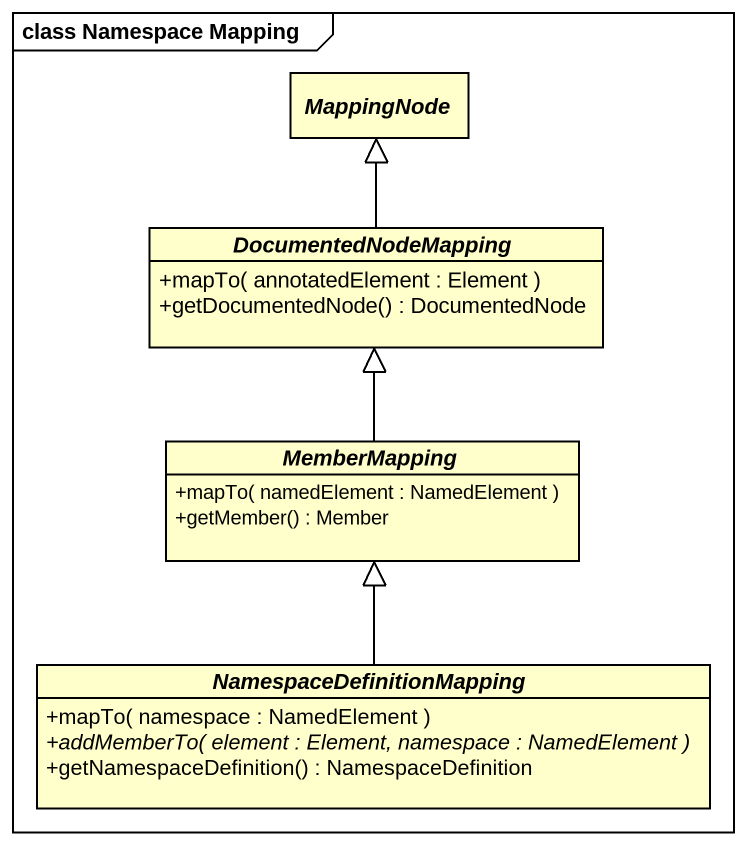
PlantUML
@startuml
mainframe class Namespace Mapping
hide circle
hide empty members
skinparam classAttributeIconSize 0
abstract class MappingNode
abstract class DocumentedNodeMapping {
  +mapTo( annotatedElement : Element )
  +getDocumentedNode() : DocumentedNode
}
abstract class MemberMapping {
  +mapTo( namedElement : NamedElement )
  +getMember() : Member
}
abstract class NamespaceDefinitionMapping {
  +mapTo( namespace : NamedElement )
  {abstract} +addMemberTo( element : Element, namespace : NamedElement )
  +getNamespaceDefinition() : NamespaceDefinition
}
DocumentedNodeMapping -up-|> MappingNode
MemberMapping -up-|> DocumentedNodeMapping
NamespaceDefinitionMapping -up-|> MemberMapping
@enduml
